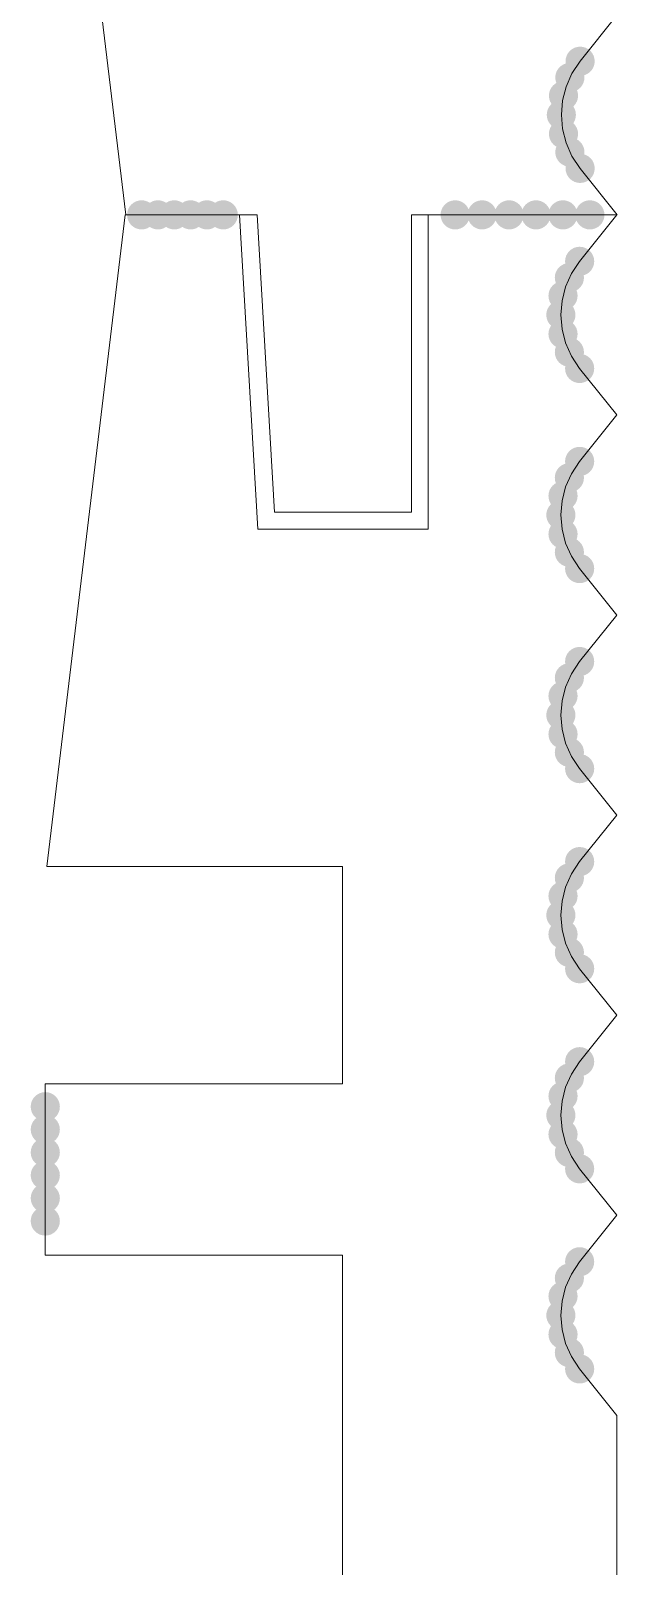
# Model space of a CAD drawing. Header units: millimetres. Extents: x 0 to 588, y 0 to 418.
# Drawn here: x 203.78 to 208.81, y 64.3 to 77.47 of the extents above; entities that cross this region are included whole.
import ezdxf

# ---------------------------------------------------------------- set-up
doc = ezdxf.new("R2010")
doc.units = ezdxf.units.MM

msp = doc.modelspace()

# ---------------------------------------------------------------- hatches: boundary and pattern name
h = msp.add_hatch(color=0)
edge = h.paths.add_edge_path()
edge.add_arc((208.495292, 77.205007), 0.125009, 0, 360)
h = msp.add_hatch(color=0)
edge = h.paths.add_edge_path()
edge.add_arc((208.407345, 77.065439), 0.125009, 0, 360)
h = msp.add_hatch(color=0)
edge = h.paths.add_edge_path()
edge.add_arc((208.35274, 76.909772), 0.125009, 0, 360)
h = msp.add_hatch(color=0)
edge = h.paths.add_edge_path()
edge.add_arc((208.334227, 76.745847), 0.125009, 0, 360)
h = msp.add_hatch(color=0)
edge = h.paths.add_edge_path()
edge.add_arc((208.35274, 76.581923), 0.125009, 0, 360)
h = msp.add_hatch(color=0)
edge = h.paths.add_edge_path()
edge.add_arc((208.407345, 76.426255), 0.125009, 0, 360)
h = msp.add_hatch(color=0)
edge = h.paths.add_edge_path()
edge.add_arc((208.495292, 76.286687), 0.125009, 0, 360)
h = msp.add_hatch(color=0)
edge = h.paths.add_edge_path()
edge.add_arc((208.495292, 76.286687), 0.125009, 0, 360)
h = msp.add_hatch(color=0)
edge = h.paths.add_edge_path()
edge.add_arc((204.735741, 75.88833), 0.125009, 0, 360)
h = msp.add_hatch(color=0)
edge = h.paths.add_edge_path()
edge.add_arc((204.875709, 75.88833), 0.125009, 0, 360)
h = msp.add_hatch(color=0)
edge = h.paths.add_edge_path()
edge.add_arc((205.015677, 75.88833), 0.125009, 0, 360)
h = msp.add_hatch(color=0)
edge = h.paths.add_edge_path()
edge.add_arc((205.155644, 75.88833), 0.125009, 0, 360)
h = msp.add_hatch(color=0)
edge = h.paths.add_edge_path()
edge.add_arc((205.295613, 75.88833), 0.125009, 0, 360)
h = msp.add_hatch(color=0)
edge = h.paths.add_edge_path()
edge.add_arc((205.435581, 75.88833), 0.125009, 0, 360)
h = msp.add_hatch(color=0)
edge = h.paths.add_edge_path()
edge.add_arc((207.423831, 75.88833), 0.125009, 0, 360)
h = msp.add_hatch(color=0)
edge = h.paths.add_edge_path()
edge.add_arc((207.423831, 75.88833), 0.125009, 0, 360)
h = msp.add_hatch(color=0)
edge = h.paths.add_edge_path()
edge.add_arc((207.423831, 75.88833), 0.125009, 0, 360)
h = msp.add_hatch(color=0)
edge = h.paths.add_edge_path()
edge.add_arc((207.654836, 75.88833), 0.125009, 0, 360)
h = msp.add_hatch(color=0)
edge = h.paths.add_edge_path()
edge.add_arc((207.654836, 75.88833), 0.125009, 0, 360)
h = msp.add_hatch(color=0)
edge = h.paths.add_edge_path()
edge.add_arc((207.654836, 75.88833), 0.125009, 0, 360)
h = msp.add_hatch(color=0)
edge = h.paths.add_edge_path()
edge.add_arc((207.885841, 75.88833), 0.125009, 0, 360)
h = msp.add_hatch(color=0)
edge = h.paths.add_edge_path()
edge.add_arc((207.885841, 75.88833), 0.125009, 0, 360)
h = msp.add_hatch(color=0)
edge = h.paths.add_edge_path()
edge.add_arc((207.885841, 75.88833), 0.125009, 0, 360)
h = msp.add_hatch(color=0)
edge = h.paths.add_edge_path()
edge.add_arc((208.116845, 75.88833), 0.125009, 0, 360)
h = msp.add_hatch(color=0)
edge = h.paths.add_edge_path()
edge.add_arc((208.116845, 75.88833), 0.125009, 0, 360)
h = msp.add_hatch(color=0)
edge = h.paths.add_edge_path()
edge.add_arc((208.116845, 75.88833), 0.125009, 0, 360)
h = msp.add_hatch(color=0)
edge = h.paths.add_edge_path()
edge.add_arc((208.34785, 75.88833), 0.125009, 0, 360)
h = msp.add_hatch(color=0)
edge = h.paths.add_edge_path()
edge.add_arc((208.34785, 75.88833), 0.125009, 0, 360)
h = msp.add_hatch(color=0)
edge = h.paths.add_edge_path()
edge.add_arc((208.34785, 75.88833), 0.125009, 0, 360)
h = msp.add_hatch(color=0)
edge = h.paths.add_edge_path()
edge.add_arc((208.578855, 75.88833), 0.125009, 0, 360)
h = msp.add_hatch(color=0)
edge = h.paths.add_edge_path()
edge.add_arc((208.578855, 75.88833), 0.125009, 0, 360)
h = msp.add_hatch(color=0)
edge = h.paths.add_edge_path()
edge.add_arc((208.578855, 75.88833), 0.125009, 0, 360)
h = msp.add_hatch(color=0)
edge = h.paths.add_edge_path()
edge.add_arc((208.491174, 75.489972), 0.125009, 0, 360)
h = msp.add_hatch(color=0)
edge = h.paths.add_edge_path()
edge.add_arc((208.403227, 75.350404), 0.125009, 0, 360)
h = msp.add_hatch(color=0)
edge = h.paths.add_edge_path()
edge.add_arc((208.348622, 75.194736), 0.125009, 0, 360)
h = msp.add_hatch(color=0)
edge = h.paths.add_edge_path()
edge.add_arc((208.330109, 75.030812), 0.125009, 0, 360)
h = msp.add_hatch(color=0)
edge = h.paths.add_edge_path()
edge.add_arc((208.348622, 74.866887), 0.125009, 0, 360)
h = msp.add_hatch(color=0)
edge = h.paths.add_edge_path()
edge.add_arc((208.403227, 74.71122), 0.125009, 0, 360)
h = msp.add_hatch(color=0)
edge = h.paths.add_edge_path()
edge.add_arc((208.491174, 74.571652), 0.125009, 0, 360)
h = msp.add_hatch(color=0)
edge = h.paths.add_edge_path()
edge.add_arc((208.491174, 74.571652), 0.125009, 0, 360)
h = msp.add_hatch(color=0)
edge = h.paths.add_edge_path()
edge.add_arc((208.491174, 73.774937), 0.125009, 0, 360)
h = msp.add_hatch(color=0)
edge = h.paths.add_edge_path()
edge.add_arc((208.403227, 73.635368), 0.125009, 0, 360)
h = msp.add_hatch(color=0)
edge = h.paths.add_edge_path()
edge.add_arc((208.348622, 73.479701), 0.125009, 0, 360)
h = msp.add_hatch(color=0)
edge = h.paths.add_edge_path()
edge.add_arc((208.330109, 73.315776), 0.125009, 0, 360)
h = msp.add_hatch(color=0)
edge = h.paths.add_edge_path()
edge.add_arc((208.348622, 73.151852), 0.125009, 0, 360)
h = msp.add_hatch(color=0)
edge = h.paths.add_edge_path()
edge.add_arc((208.403227, 72.996184), 0.125009, 0, 360)
h = msp.add_hatch(color=0)
edge = h.paths.add_edge_path()
edge.add_arc((208.491174, 72.856616), 0.125009, 0, 360)
h = msp.add_hatch(color=0)
edge = h.paths.add_edge_path()
edge.add_arc((208.491174, 72.856616), 0.125009, 0, 360)
h = msp.add_hatch(color=0)
edge = h.paths.add_edge_path()
edge.add_arc((208.491174, 72.059901), 0.125009, 0, 360)
h = msp.add_hatch(color=0)
edge = h.paths.add_edge_path()
edge.add_arc((208.403227, 71.920333), 0.125009, 0, 360)
h = msp.add_hatch(color=0)
edge = h.paths.add_edge_path()
edge.add_arc((208.348622, 71.764666), 0.125009, 0, 360)
h = msp.add_hatch(color=0)
edge = h.paths.add_edge_path()
edge.add_arc((208.330109, 71.600741), 0.125009, 0, 360)
h = msp.add_hatch(color=0)
edge = h.paths.add_edge_path()
edge.add_arc((208.348622, 71.436816), 0.125009, 0, 360)
h = msp.add_hatch(color=0)
edge = h.paths.add_edge_path()
edge.add_arc((208.403227, 71.281149), 0.125009, 0, 360)
h = msp.add_hatch(color=0)
edge = h.paths.add_edge_path()
edge.add_arc((208.491174, 71.141581), 0.125009, 0, 360)
h = msp.add_hatch(color=0)
edge = h.paths.add_edge_path()
edge.add_arc((208.491174, 71.141581), 0.125009, 0, 360)
h = msp.add_hatch(color=0)
edge = h.paths.add_edge_path()
edge.add_arc((208.491174, 70.344866), 0.125009, 0, 360)
h = msp.add_hatch(color=0)
edge = h.paths.add_edge_path()
edge.add_arc((208.403227, 70.205298), 0.125009, 0, 360)
h = msp.add_hatch(color=0)
edge = h.paths.add_edge_path()
edge.add_arc((208.348622, 70.04963), 0.125009, 0, 360)
h = msp.add_hatch(color=0)
edge = h.paths.add_edge_path()
edge.add_arc((208.330109, 69.885706), 0.125009, 0, 360)
h = msp.add_hatch(color=0)
edge = h.paths.add_edge_path()
edge.add_arc((208.348622, 69.721781), 0.125009, 0, 360)
h = msp.add_hatch(color=0)
edge = h.paths.add_edge_path()
edge.add_arc((208.403227, 69.566114), 0.125009, 0, 360)
h = msp.add_hatch(color=0)
edge = h.paths.add_edge_path()
edge.add_arc((208.491174, 69.426545), 0.125009, 0, 360)
h = msp.add_hatch(color=0)
edge = h.paths.add_edge_path()
edge.add_arc((208.491174, 69.426545), 0.125009, 0, 360)
h = msp.add_hatch(color=0)
edge = h.paths.add_edge_path()
edge.add_arc((208.491174, 68.629831), 0.125009, 0, 360)
h = msp.add_hatch(color=0)
edge = h.paths.add_edge_path()
edge.add_arc((208.403227, 68.490262), 0.125009, 0, 360)
h = msp.add_hatch(color=0)
edge = h.paths.add_edge_path()
edge.add_arc((208.348622, 68.334595), 0.125009, 0, 360)
h = msp.add_hatch(color=0)
edge = h.paths.add_edge_path()
edge.add_arc((203.909759, 68.244172), 0.125009, 0, 360)
h = msp.add_hatch(color=0)
edge = h.paths.add_edge_path()
edge.add_arc((208.330109, 68.17067), 0.125009, 0, 360)
h = msp.add_hatch(color=0)
edge = h.paths.add_edge_path()
edge.add_arc((203.909759, 68.048168), 0.125009, 0, 360)
h = msp.add_hatch(color=0)
edge = h.paths.add_edge_path()
edge.add_arc((208.348622, 68.006746), 0.125009, 0, 360)
h = msp.add_hatch(color=0)
edge = h.paths.add_edge_path()
edge.add_arc((203.909759, 67.852164), 0.125009, 0, 360)
h = msp.add_hatch(color=0)
edge = h.paths.add_edge_path()
edge.add_arc((208.403227, 67.851078), 0.125009, 0, 360)
h = msp.add_hatch(color=0)
edge = h.paths.add_edge_path()
edge.add_arc((208.491174, 67.71151), 0.125009, 0, 360)
h = msp.add_hatch(color=0)
edge = h.paths.add_edge_path()
edge.add_arc((208.491174, 67.71151), 0.125009, 0, 360)
h = msp.add_hatch(color=0)
edge = h.paths.add_edge_path()
edge.add_arc((203.909759, 67.65616), 0.125009, 0, 360)
h = msp.add_hatch(color=0)
edge = h.paths.add_edge_path()
edge.add_arc((203.909759, 67.460156), 0.125009, 0, 360)
h = msp.add_hatch(color=0)
edge = h.paths.add_edge_path()
edge.add_arc((203.909759, 67.264152), 0.125009, 0, 360)
h = msp.add_hatch(color=0)
edge = h.paths.add_edge_path()
edge.add_arc((208.491174, 66.914795), 0.125009, 0, 360)
h = msp.add_hatch(color=0)
edge = h.paths.add_edge_path()
edge.add_arc((208.403227, 66.775227), 0.125009, 0, 360)
h = msp.add_hatch(color=0)
edge = h.paths.add_edge_path()
edge.add_arc((208.348622, 66.61956), 0.125009, 0, 360)
h = msp.add_hatch(color=0)
edge = h.paths.add_edge_path()
edge.add_arc((208.330109, 66.455635), 0.125009, 0, 360)
h = msp.add_hatch(color=0)
edge = h.paths.add_edge_path()
edge.add_arc((208.348622, 66.29171), 0.125009, 0, 360)
h = msp.add_hatch(color=0)
edge = h.paths.add_edge_path()
edge.add_arc((208.403227, 66.136043), 0.125009, 0, 360)
h = msp.add_hatch(color=0)
edge = h.paths.add_edge_path()
edge.add_arc((208.491174, 65.996475), 0.125009, 0, 360)
h = msp.add_hatch(color=0)
edge = h.paths.add_edge_path()
edge.add_arc((208.491174, 65.996475), 0.125009, 0, 360)

# ---------------------------------------------------------------- linework, layer by layer
at = {"color": 0, "lineweight": 0}
for points in [[(204.599891, 75.888312), (203.925704, 81.474427)], [(208.813978, 77.603347), (208.495292, 77.20499)], [(208.495292, 76.286669), (208.813978, 75.888312)], [(203.921586, 70.302197), (204.595773, 75.888312)], [(204.595773, 75.888312), (205.575548, 75.888312)], [(205.726914, 75.888312), (204.599891, 75.888312)], [(205.575548, 75.888312), (205.731032, 73.193256)], [(205.873917, 73.34026), (205.726914, 75.888312)], [(208.813978, 75.888312), (207.049941, 75.888312)], [(207.049941, 75.888312), (207.049941, 73.34026)], [(207.192826, 73.193256), (207.192826, 75.888312)], [(207.192826, 75.888312), (208.80986, 75.888312)], [(208.80986, 75.888312), (207.192826, 75.888312)], [(208.80986, 75.888312), (208.491174, 75.489955)], [(208.491174, 74.571634), (208.80986, 74.173276)], [(208.80986, 74.173276), (208.491174, 73.774919)], [(207.049941, 73.34026), (205.873917, 73.34026)], [(205.731032, 73.193256), (207.192826, 73.193256)], [(208.491174, 72.856598), (208.80986, 72.458241)], [(208.80986, 72.458241), (208.491174, 72.059884)], [(208.491174, 71.141563), (208.80986, 70.743206)], [(208.80986, 70.743206), (208.491174, 70.344848)], [(206.457811, 70.302197), (203.921586, 70.302197)], [(206.457811, 68.440158), (206.457811, 70.302197)], [(208.491174, 69.426528), (208.80986, 69.02817)], [(208.80986, 69.02817), (208.491174, 68.629813)], [(203.909759, 66.970128), (203.909759, 68.440158)], [(203.909759, 68.440158), (206.457811, 68.440158)], [(208.491174, 67.711492), (208.80986, 67.313135)], [(208.80986, 67.313135), (208.491174, 66.914778)], [(206.457811, 66.970128), (203.909759, 66.970128)], [(206.457811, 61.384013), (206.457811, 66.970128)], [(208.491174, 65.996457), (208.80986, 65.5981)], [(208.80986, 65.5981), (208.80986, 60.452993)]]:
    msp.add_lwpolyline(points, close=True, dxfattribs=at)
for points in [[(204.599891, 75.888312), (203.925704, 81.474427)], [(204.599891, 75.888312), (203.925704, 81.474427)], [(208.813978, 77.603347), (208.495292, 77.20499)], [(208.813978, 77.603347), (208.495292, 77.20499)], [(208.495292, 77.20499), (208.424826, 77.099469), (208.374494, 76.986003), (208.344294, 76.867241), (208.334227, 76.74583), (208.344294, 76.624419), (208.374494, 76.505656), (208.424826, 76.39219), (208.495292, 76.286669)], [(208.495292, 77.20499), (208.424826, 77.099469), (208.374494, 76.986003), (208.344294, 76.867241), (208.334227, 76.74583), (208.344294, 76.624419), (208.374494, 76.505656), (208.424826, 76.39219), (208.495292, 76.286669)], [(208.495292, 77.20499), (208.424826, 77.099469), (208.374494, 76.986003), (208.344294, 76.867241), (208.334227, 76.74583), (208.344294, 76.624419), (208.374494, 76.505656), (208.424826, 76.39219), (208.495292, 76.286669)], [(208.495292, 77.20499), (208.424826, 77.099469), (208.374494, 76.986003), (208.344294, 76.867241), (208.334227, 76.74583), (208.344294, 76.624419), (208.374494, 76.505656), (208.424826, 76.39219), (208.495292, 76.286669)], [(208.495292, 77.20499), (208.424826, 77.099469), (208.374494, 76.986003), (208.344294, 76.867241), (208.334227, 76.74583), (208.344294, 76.624419), (208.374494, 76.505656), (208.424826, 76.39219), (208.495292, 76.286669)], [(208.495292, 77.20499), (208.424826, 77.099469), (208.374494, 76.986003), (208.344294, 76.867241), (208.334227, 76.74583), (208.344294, 76.624419), (208.374494, 76.505656), (208.424826, 76.39219), (208.495292, 76.286669)], [(208.495292, 77.20499), (208.424826, 77.099469), (208.374494, 76.986003), (208.344294, 76.867241), (208.334227, 76.74583), (208.344294, 76.624419), (208.374494, 76.505656), (208.424826, 76.39219), (208.495292, 76.286669)], [(208.495292, 77.20499), (208.424826, 77.099469), (208.374494, 76.986003), (208.344294, 76.867241), (208.334227, 76.74583), (208.344294, 76.624419), (208.374494, 76.505656), (208.424826, 76.39219), (208.495292, 76.286669)], [(208.495292, 77.20499), (208.424826, 77.099469), (208.374494, 76.986003), (208.344294, 76.867241), (208.334227, 76.74583), (208.344294, 76.624419), (208.374494, 76.505656), (208.424826, 76.39219), (208.495292, 76.286669)], [(208.495292, 77.20499), (208.424826, 77.099469), (208.374494, 76.986003), (208.344294, 76.867241), (208.334227, 76.74583), (208.344294, 76.624419), (208.374494, 76.505656), (208.424826, 76.39219), (208.495292, 76.286669)], [(208.495292, 76.286669), (208.813978, 75.888312)], [(208.495292, 76.286669), (208.813978, 75.888312)], [(203.921586, 70.302197), (204.595773, 75.888312)], [(204.595773, 75.888312), (203.921586, 70.302197)], [(204.595773, 75.888312), (205.575548, 75.888312)], [(205.575548, 75.888312), (204.595773, 75.888312)], [(205.575548, 75.888312), (204.595773, 75.888312)], [(205.575548, 75.888312), (204.595773, 75.888312)], [(205.575548, 75.888312), (204.595773, 75.888312)], [(205.575548, 75.888312), (204.595773, 75.888312)], [(205.575548, 75.888312), (204.595773, 75.888312)], [(205.575548, 75.888312), (204.595773, 75.888312), (205.575548, 75.888312), (204.595773, 75.888312)], [(205.726914, 75.888312), (204.599891, 75.888312)], [(204.599891, 75.888312), (205.726914, 75.888312)], [(205.575548, 75.888312), (205.731032, 73.193256)], [(205.731032, 73.193256), (205.575548, 75.888312)], [(205.873917, 73.34026), (205.726914, 75.888312)], [(205.873917, 73.34026), (205.726914, 75.888312)], [(208.813978, 75.888312), (207.049941, 75.888312)], [(207.049941, 75.888312), (207.049941, 73.34026)], [(207.049941, 75.888312), (208.813978, 75.888312)], [(207.049941, 75.888312), (207.049941, 73.34026)], [(207.192826, 75.888312), (208.80986, 75.888312)], [(207.192826, 73.193256), (207.192826, 75.888312)], [(208.80986, 75.888312), (207.192826, 75.888312)], [(207.192826, 75.888312), (207.192826, 73.193256)], [(208.80986, 75.888312), (207.192826, 75.888312)], [(208.80986, 75.888312), (207.192826, 75.888312)], [(208.80986, 75.888312), (207.192826, 75.888312)], [(208.80986, 75.888312), (207.192826, 75.888312)], [(208.80986, 75.888312), (207.192826, 75.888312)], [(208.80986, 75.888312), (207.192826, 75.888312), (208.80986, 75.888312), (207.192826, 75.888312)], [(208.80986, 75.888312), (207.192826, 75.888312)], [(208.80986, 75.888312), (207.192826, 75.888312)], [(208.80986, 75.888312), (207.192826, 75.888312)], [(208.80986, 75.888312), (207.192826, 75.888312)], [(208.80986, 75.888312), (207.192826, 75.888312)], [(208.80986, 75.888312), (207.192826, 75.888312), (208.80986, 75.888312), (207.192826, 75.888312)], [(208.80986, 75.888312), (207.192826, 75.888312)], [(208.80986, 75.888312), (207.192826, 75.888312)], [(208.80986, 75.888312), (207.192826, 75.888312)], [(208.80986, 75.888312), (207.192826, 75.888312)], [(208.80986, 75.888312), (207.192826, 75.888312)], [(208.80986, 75.888312), (207.192826, 75.888312)], [(208.80986, 75.888312), (208.491174, 75.489955)], [(208.491174, 75.489955), (208.80986, 75.888312)], [(208.491174, 75.489955), (208.420708, 75.384434), (208.370375, 75.270968), (208.340176, 75.152205), (208.330109, 75.030794), (208.340176, 74.909383), (208.370375, 74.790621), (208.420708, 74.677155), (208.491174, 74.571634)], [(208.491174, 75.489955), (208.420708, 75.384434), (208.370375, 75.270968), (208.340176, 75.152205), (208.330109, 75.030794), (208.340176, 74.909383), (208.370375, 74.790621), (208.420708, 74.677155), (208.491174, 74.571634)], [(208.491174, 75.489955), (208.420708, 75.384434), (208.370375, 75.270968), (208.340176, 75.152205), (208.330109, 75.030794), (208.340176, 74.909383), (208.370375, 74.790621), (208.420708, 74.677155), (208.491174, 74.571634)], [(208.491174, 75.489955), (208.420708, 75.384434), (208.370375, 75.270968), (208.340176, 75.152205), (208.330109, 75.030794), (208.340176, 74.909383), (208.370375, 74.790621), (208.420708, 74.677155), (208.491174, 74.571634)], [(208.491174, 75.489955), (208.420708, 75.384434), (208.370375, 75.270968), (208.340176, 75.152205), (208.330109, 75.030794), (208.340176, 74.909383), (208.370375, 74.790621), (208.420708, 74.677155), (208.491174, 74.571634)], [(208.491174, 75.489955), (208.420708, 75.384434), (208.370375, 75.270968), (208.340176, 75.152205), (208.330109, 75.030794), (208.340176, 74.909383), (208.370375, 74.790621), (208.420708, 74.677155), (208.491174, 74.571634)], [(208.491174, 75.489955), (208.420708, 75.384434), (208.370375, 75.270968), (208.340176, 75.152205), (208.330109, 75.030794), (208.340176, 74.909383), (208.370375, 74.790621), (208.420708, 74.677155), (208.491174, 74.571634)], [(208.491174, 75.489955), (208.420708, 75.384434), (208.370375, 75.270968), (208.340176, 75.152205), (208.330109, 75.030794), (208.340176, 74.909383), (208.370375, 74.790621), (208.420708, 74.677155), (208.491174, 74.571634)], [(208.491174, 75.489955), (208.420708, 75.384434), (208.370375, 75.270968), (208.340176, 75.152205), (208.330109, 75.030794), (208.340176, 74.909383), (208.370375, 74.790621), (208.420708, 74.677155), (208.491174, 74.571634)], [(208.491174, 75.489955), (208.420708, 75.384434), (208.370375, 75.270968), (208.340176, 75.152205), (208.330109, 75.030794), (208.340176, 74.909383), (208.370375, 74.790621), (208.420708, 74.677155), (208.491174, 74.571634)], [(208.491174, 74.571634), (208.80986, 74.173276)], [(208.80986, 74.173276), (208.491174, 74.571634)], [(208.80986, 74.173276), (208.491174, 73.774919)], [(208.491174, 73.774919), (208.80986, 74.173276)], [(208.491174, 73.774919), (208.420708, 73.669398), (208.370375, 73.555932), (208.340176, 73.43717), (208.330109, 73.315759), (208.340176, 73.194348), (208.370375, 73.075585), (208.420708, 72.962119), (208.491174, 72.856598)], [(208.491174, 73.774919), (208.420708, 73.669398), (208.370375, 73.555932), (208.340176, 73.43717), (208.330109, 73.315759), (208.340176, 73.194348), (208.370375, 73.075585), (208.420708, 72.962119), (208.491174, 72.856598)], [(208.491174, 73.774919), (208.420708, 73.669398), (208.370375, 73.555932), (208.340176, 73.43717), (208.330109, 73.315759), (208.340176, 73.194348), (208.370375, 73.075585), (208.420708, 72.962119), (208.491174, 72.856598)], [(208.491174, 73.774919), (208.420708, 73.669398), (208.370375, 73.555932), (208.340176, 73.43717), (208.330109, 73.315759), (208.340176, 73.194348), (208.370375, 73.075585), (208.420708, 72.962119), (208.491174, 72.856598)], [(208.491174, 73.774919), (208.420708, 73.669398), (208.370375, 73.555932), (208.340176, 73.43717), (208.330109, 73.315759), (208.340176, 73.194348), (208.370375, 73.075585), (208.420708, 72.962119), (208.491174, 72.856598)], [(208.491174, 73.774919), (208.420708, 73.669398), (208.370375, 73.555932), (208.340176, 73.43717), (208.330109, 73.315759), (208.340176, 73.194348), (208.370375, 73.075585), (208.420708, 72.962119), (208.491174, 72.856598)], [(208.491174, 73.774919), (208.420708, 73.669398), (208.370375, 73.555932), (208.340176, 73.43717), (208.330109, 73.315759), (208.340176, 73.194348), (208.370375, 73.075585), (208.420708, 72.962119), (208.491174, 72.856598)], [(208.491174, 73.774919), (208.420708, 73.669398), (208.370375, 73.555932), (208.340176, 73.43717), (208.330109, 73.315759), (208.340176, 73.194348), (208.370375, 73.075585), (208.420708, 72.962119), (208.491174, 72.856598)], [(208.491174, 73.774919), (208.420708, 73.669398), (208.370375, 73.555932), (208.340176, 73.43717), (208.330109, 73.315759), (208.340176, 73.194348), (208.370375, 73.075585), (208.420708, 72.962119), (208.491174, 72.856598)], [(208.491174, 73.774919), (208.420708, 73.669398), (208.370375, 73.555932), (208.340176, 73.43717), (208.330109, 73.315759), (208.340176, 73.194348), (208.370375, 73.075585), (208.420708, 72.962119), (208.491174, 72.856598)], [(207.049941, 73.34026), (205.873917, 73.34026)], [(207.049941, 73.34026), (205.873917, 73.34026)], [(205.731032, 73.193256), (207.192826, 73.193256)], [(207.192826, 73.193256), (205.731032, 73.193256)], [(208.491174, 72.856598), (208.80986, 72.458241)], [(208.80986, 72.458241), (208.491174, 72.856598)], [(208.80986, 72.458241), (208.491174, 72.059884)], [(208.491174, 72.059884), (208.80986, 72.458241)], [(208.491174, 72.059884), (208.420708, 71.954363), (208.370375, 71.840897), (208.340176, 71.722134), (208.330109, 71.600724), (208.340176, 71.479313), (208.370375, 71.36055), (208.420708, 71.247084), (208.491174, 71.141563)], [(208.491174, 72.059884), (208.420708, 71.954363), (208.370375, 71.840897), (208.340176, 71.722134), (208.330109, 71.600724), (208.340176, 71.479313), (208.370375, 71.36055), (208.420708, 71.247084), (208.491174, 71.141563)], [(208.491174, 72.059884), (208.420708, 71.954363), (208.370375, 71.840897), (208.340176, 71.722134), (208.330109, 71.600724), (208.340176, 71.479313), (208.370375, 71.36055), (208.420708, 71.247084), (208.491174, 71.141563)], [(208.491174, 72.059884), (208.420708, 71.954363), (208.370375, 71.840897), (208.340176, 71.722134), (208.330109, 71.600724), (208.340176, 71.479313), (208.370375, 71.36055), (208.420708, 71.247084), (208.491174, 71.141563)], [(208.491174, 72.059884), (208.420708, 71.954363), (208.370375, 71.840897), (208.340176, 71.722134), (208.330109, 71.600724), (208.340176, 71.479313), (208.370375, 71.36055), (208.420708, 71.247084), (208.491174, 71.141563)], [(208.491174, 72.059884), (208.420708, 71.954363), (208.370375, 71.840897), (208.340176, 71.722134), (208.330109, 71.600724), (208.340176, 71.479313), (208.370375, 71.36055), (208.420708, 71.247084), (208.491174, 71.141563)], [(208.491174, 72.059884), (208.420708, 71.954363), (208.370375, 71.840897), (208.340176, 71.722134), (208.330109, 71.600724), (208.340176, 71.479313), (208.370375, 71.36055), (208.420708, 71.247084), (208.491174, 71.141563)], [(208.491174, 72.059884), (208.420708, 71.954363), (208.370375, 71.840897), (208.340176, 71.722134), (208.330109, 71.600724), (208.340176, 71.479313), (208.370375, 71.36055), (208.420708, 71.247084), (208.491174, 71.141563)], [(208.491174, 72.059884), (208.420708, 71.954363), (208.370375, 71.840897), (208.340176, 71.722134), (208.330109, 71.600724), (208.340176, 71.479313), (208.370375, 71.36055), (208.420708, 71.247084), (208.491174, 71.141563)], [(208.491174, 72.059884), (208.420708, 71.954363), (208.370375, 71.840897), (208.340176, 71.722134), (208.330109, 71.600724), (208.340176, 71.479313), (208.370375, 71.36055), (208.420708, 71.247084), (208.491174, 71.141563)], [(208.491174, 71.141563), (208.80986, 70.743206)], [(208.80986, 70.743206), (208.491174, 71.141563)], [(208.80986, 70.743206), (208.491174, 70.344848)], [(208.491174, 70.344848), (208.80986, 70.743206)], [(206.457811, 70.302197), (203.921586, 70.302197)], [(206.457811, 70.302197), (203.921586, 70.302197)], [(206.457811, 68.440158), (206.457811, 70.302197)], [(206.457811, 68.440158), (206.457811, 70.302197)], [(208.491174, 70.344848), (208.420708, 70.239328), (208.370375, 70.125862), (208.340176, 70.007099), (208.330109, 69.885688), (208.340176, 69.764277), (208.370375, 69.645514), (208.420708, 69.532048), (208.491174, 69.426528)], [(208.491174, 70.344848), (208.420708, 70.239328), (208.370375, 70.125862), (208.340176, 70.007099), (208.330109, 69.885688), (208.340176, 69.764277), (208.370375, 69.645514), (208.420708, 69.532048), (208.491174, 69.426528)], [(208.491174, 70.344848), (208.420708, 70.239328), (208.370375, 70.125862), (208.340176, 70.007099), (208.330109, 69.885688), (208.340176, 69.764277), (208.370375, 69.645514), (208.420708, 69.532048), (208.491174, 69.426528)], [(208.491174, 70.344848), (208.420708, 70.239328), (208.370375, 70.125862), (208.340176, 70.007099), (208.330109, 69.885688), (208.340176, 69.764277), (208.370375, 69.645514), (208.420708, 69.532048), (208.491174, 69.426528)], [(208.491174, 70.344848), (208.420708, 70.239328), (208.370375, 70.125862), (208.340176, 70.007099), (208.330109, 69.885688), (208.340176, 69.764277), (208.370375, 69.645514), (208.420708, 69.532048), (208.491174, 69.426528)], [(208.491174, 70.344848), (208.420708, 70.239328), (208.370375, 70.125862), (208.340176, 70.007099), (208.330109, 69.885688), (208.340176, 69.764277), (208.370375, 69.645514), (208.420708, 69.532048), (208.491174, 69.426528)], [(208.491174, 70.344848), (208.420708, 70.239328), (208.370375, 70.125862), (208.340176, 70.007099), (208.330109, 69.885688), (208.340176, 69.764277), (208.370375, 69.645514), (208.420708, 69.532048), (208.491174, 69.426528)], [(208.491174, 70.344848), (208.420708, 70.239328), (208.370375, 70.125862), (208.340176, 70.007099), (208.330109, 69.885688), (208.340176, 69.764277), (208.370375, 69.645514), (208.420708, 69.532048), (208.491174, 69.426528)], [(208.491174, 70.344848), (208.420708, 70.239328), (208.370375, 70.125862), (208.340176, 70.007099), (208.330109, 69.885688), (208.340176, 69.764277), (208.370375, 69.645514), (208.420708, 69.532048), (208.491174, 69.426528)], [(208.491174, 70.344848), (208.420708, 70.239328), (208.370375, 70.125862), (208.340176, 70.007099), (208.330109, 69.885688), (208.340176, 69.764277), (208.370375, 69.645514), (208.420708, 69.532048), (208.491174, 69.426528)], [(208.491174, 69.426528), (208.80986, 69.02817)], [(208.80986, 69.02817), (208.491174, 69.426528)], [(208.80986, 69.02817), (208.491174, 68.629813)], [(208.491174, 68.629813), (208.80986, 69.02817)], [(208.491174, 68.629813), (208.420708, 68.524292), (208.370375, 68.410826), (208.340176, 68.292064), (208.330109, 68.170653), (208.340176, 68.049242), (208.370375, 67.930479), (208.420708, 67.817013), (208.491174, 67.711492)], [(208.491174, 68.629813), (208.420708, 68.524292), (208.370375, 68.410826), (208.340176, 68.292064), (208.330109, 68.170653), (208.340176, 68.049242), (208.370375, 67.930479), (208.420708, 67.817013), (208.491174, 67.711492)], [(208.491174, 68.629813), (208.420708, 68.524292), (208.370375, 68.410826), (208.340176, 68.292064), (208.330109, 68.170653), (208.340176, 68.049242), (208.370375, 67.930479), (208.420708, 67.817013), (208.491174, 67.711492)], [(208.491174, 68.629813), (208.420708, 68.524292), (208.370375, 68.410826), (208.340176, 68.292064), (208.330109, 68.170653), (208.340176, 68.049242), (208.370375, 67.930479), (208.420708, 67.817013), (208.491174, 67.711492)], [(208.491174, 68.629813), (208.420708, 68.524292), (208.370375, 68.410826), (208.340176, 68.292064), (208.330109, 68.170653), (208.340176, 68.049242), (208.370375, 67.930479), (208.420708, 67.817013), (208.491174, 67.711492)], [(208.491174, 68.629813), (208.420708, 68.524292), (208.370375, 68.410826), (208.340176, 68.292064), (208.330109, 68.170653), (208.340176, 68.049242), (208.370375, 67.930479), (208.420708, 67.817013), (208.491174, 67.711492)], [(208.491174, 68.629813), (208.420708, 68.524292), (208.370375, 68.410826), (208.340176, 68.292064), (208.330109, 68.170653), (208.340176, 68.049242), (208.370375, 67.930479), (208.420708, 67.817013), (208.491174, 67.711492)], [(208.491174, 68.629813), (208.420708, 68.524292), (208.370375, 68.410826), (208.340176, 68.292064), (208.330109, 68.170653), (208.340176, 68.049242), (208.370375, 67.930479), (208.420708, 67.817013), (208.491174, 67.711492)], [(208.491174, 68.629813), (208.420708, 68.524292), (208.370375, 68.410826), (208.340176, 68.292064), (208.330109, 68.170653), (208.340176, 68.049242), (208.370375, 67.930479), (208.420708, 67.817013), (208.491174, 67.711492)], [(208.491174, 68.629813), (208.420708, 68.524292), (208.370375, 68.410826), (208.340176, 68.292064), (208.330109, 68.170653), (208.340176, 68.049242), (208.370375, 67.930479), (208.420708, 67.817013), (208.491174, 67.711492)], [(203.909759, 68.440158), (206.457811, 68.440158)], [(203.909759, 66.970128), (203.909759, 68.440158)], [(203.909759, 68.440158), (206.457811, 68.440158)], [(203.909759, 66.970128), (203.909759, 68.440158)], [(203.909759, 68.440158), (203.909759, 67.06813)], [(203.909759, 68.440158), (203.909759, 67.06813)], [(203.909759, 68.440158), (203.909759, 67.06813)], [(203.909759, 68.440158), (203.909759, 67.06813)], [(203.909759, 68.440158), (203.909759, 67.06813)], [(203.909759, 68.440158), (203.909759, 67.06813), (203.909759, 68.440158), (203.909759, 67.06813)], [(208.491174, 67.711492), (208.80986, 67.313135)], [(208.80986, 67.313135), (208.491174, 67.711492)], [(208.80986, 67.313135), (208.491174, 66.914778)], [(208.491174, 66.914778), (208.80986, 67.313135)], [(206.457811, 66.970128), (203.909759, 66.970128)], [(206.457811, 66.970128), (203.909759, 66.970128)], [(206.457811, 61.384013), (206.457811, 66.970128)], [(206.457811, 66.970128), (206.457811, 61.384013)], [(208.491174, 66.914778), (208.420708, 66.809257), (208.370375, 66.695791), (208.340176, 66.577028), (208.330109, 66.455617), (208.340176, 66.334206), (208.370375, 66.215444), (208.420708, 66.101978), (208.491174, 65.996457)], [(208.491174, 66.914778), (208.420708, 66.809257), (208.370375, 66.695791), (208.340176, 66.577028), (208.330109, 66.455617), (208.340176, 66.334206), (208.370375, 66.215444), (208.420708, 66.101978), (208.491174, 65.996457)], [(208.491174, 66.914778), (208.420708, 66.809257), (208.370375, 66.695791), (208.340176, 66.577028), (208.330109, 66.455617), (208.340176, 66.334206), (208.370375, 66.215444), (208.420708, 66.101978), (208.491174, 65.996457)], [(208.491174, 66.914778), (208.420708, 66.809257), (208.370375, 66.695791), (208.340176, 66.577028), (208.330109, 66.455617), (208.340176, 66.334206), (208.370375, 66.215444), (208.420708, 66.101978), (208.491174, 65.996457)], [(208.491174, 66.914778), (208.420708, 66.809257), (208.370375, 66.695791), (208.340176, 66.577028), (208.330109, 66.455617), (208.340176, 66.334206), (208.370375, 66.215444), (208.420708, 66.101978), (208.491174, 65.996457)], [(208.491174, 66.914778), (208.420708, 66.809257), (208.370375, 66.695791), (208.340176, 66.577028), (208.330109, 66.455617), (208.340176, 66.334206), (208.370375, 66.215444), (208.420708, 66.101978), (208.491174, 65.996457)], [(208.491174, 66.914778), (208.420708, 66.809257), (208.370375, 66.695791), (208.340176, 66.577028), (208.330109, 66.455617), (208.340176, 66.334206), (208.370375, 66.215444), (208.420708, 66.101978), (208.491174, 65.996457)], [(208.491174, 66.914778), (208.420708, 66.809257), (208.370375, 66.695791), (208.340176, 66.577028), (208.330109, 66.455617), (208.340176, 66.334206), (208.370375, 66.215444), (208.420708, 66.101978), (208.491174, 65.996457)], [(208.491174, 66.914778), (208.420708, 66.809257), (208.370375, 66.695791), (208.340176, 66.577028), (208.330109, 66.455617), (208.340176, 66.334206), (208.370375, 66.215444), (208.420708, 66.101978), (208.491174, 65.996457)], [(208.491174, 66.914778), (208.420708, 66.809257), (208.370375, 66.695791), (208.340176, 66.577028), (208.330109, 66.455617), (208.340176, 66.334206), (208.370375, 66.215444), (208.420708, 66.101978), (208.491174, 65.996457)], [(208.491174, 65.996457), (208.80986, 65.5981)], [(208.80986, 65.5981), (208.491174, 65.996457)], [(208.80986, 65.5981), (208.80986, 60.452993)], [(208.80986, 65.5981), (208.80986, 60.452993)]]:
    msp.add_lwpolyline(points, dxfattribs=at)

doc.saveas('drawing.dxf')
